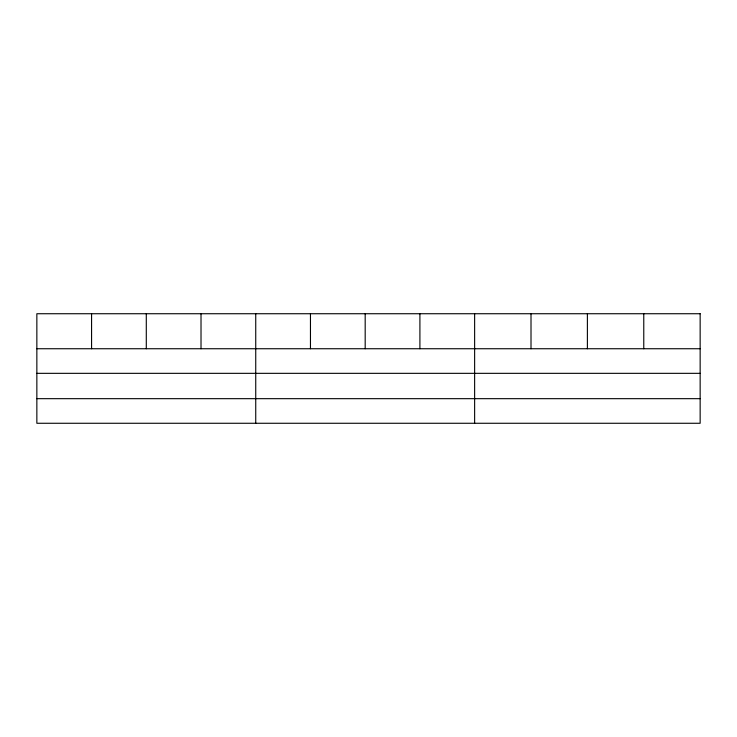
<?xml version="1.0" encoding="UTF-8"?>
<svg xmlns="http://www.w3.org/2000/svg" width="737" height="737" viewBox="0 0 737 737"><rect width="100%" height="100%" fill="white"/><g stroke="black" fill="none" stroke-linecap="round" stroke-linejoin="round"><path stroke-width="1.11" d="M36.85 348.739L700.15 348.739M36.85 373.337L700.15 373.337M36.85 398.671L700.15 398.671M643.769 313.732L643.769 348.739M587.389 313.732L587.389 348.739M531.009 313.732L531.009 348.739M474.628 313.732L474.628 423.268M419.906 313.732L419.906 348.739M365.183 313.732L365.183 348.739M310.461 313.732L310.461 348.739M255.739 313.732L255.739 423.268M201.017 313.732L201.017 348.739M146.294 313.732L146.294 348.739M91.572 313.732L91.572 348.739M700.15 313.732L36.85 313.732L36.85 423.268L700.15 423.268L700.15 313.732"/></g></svg>
